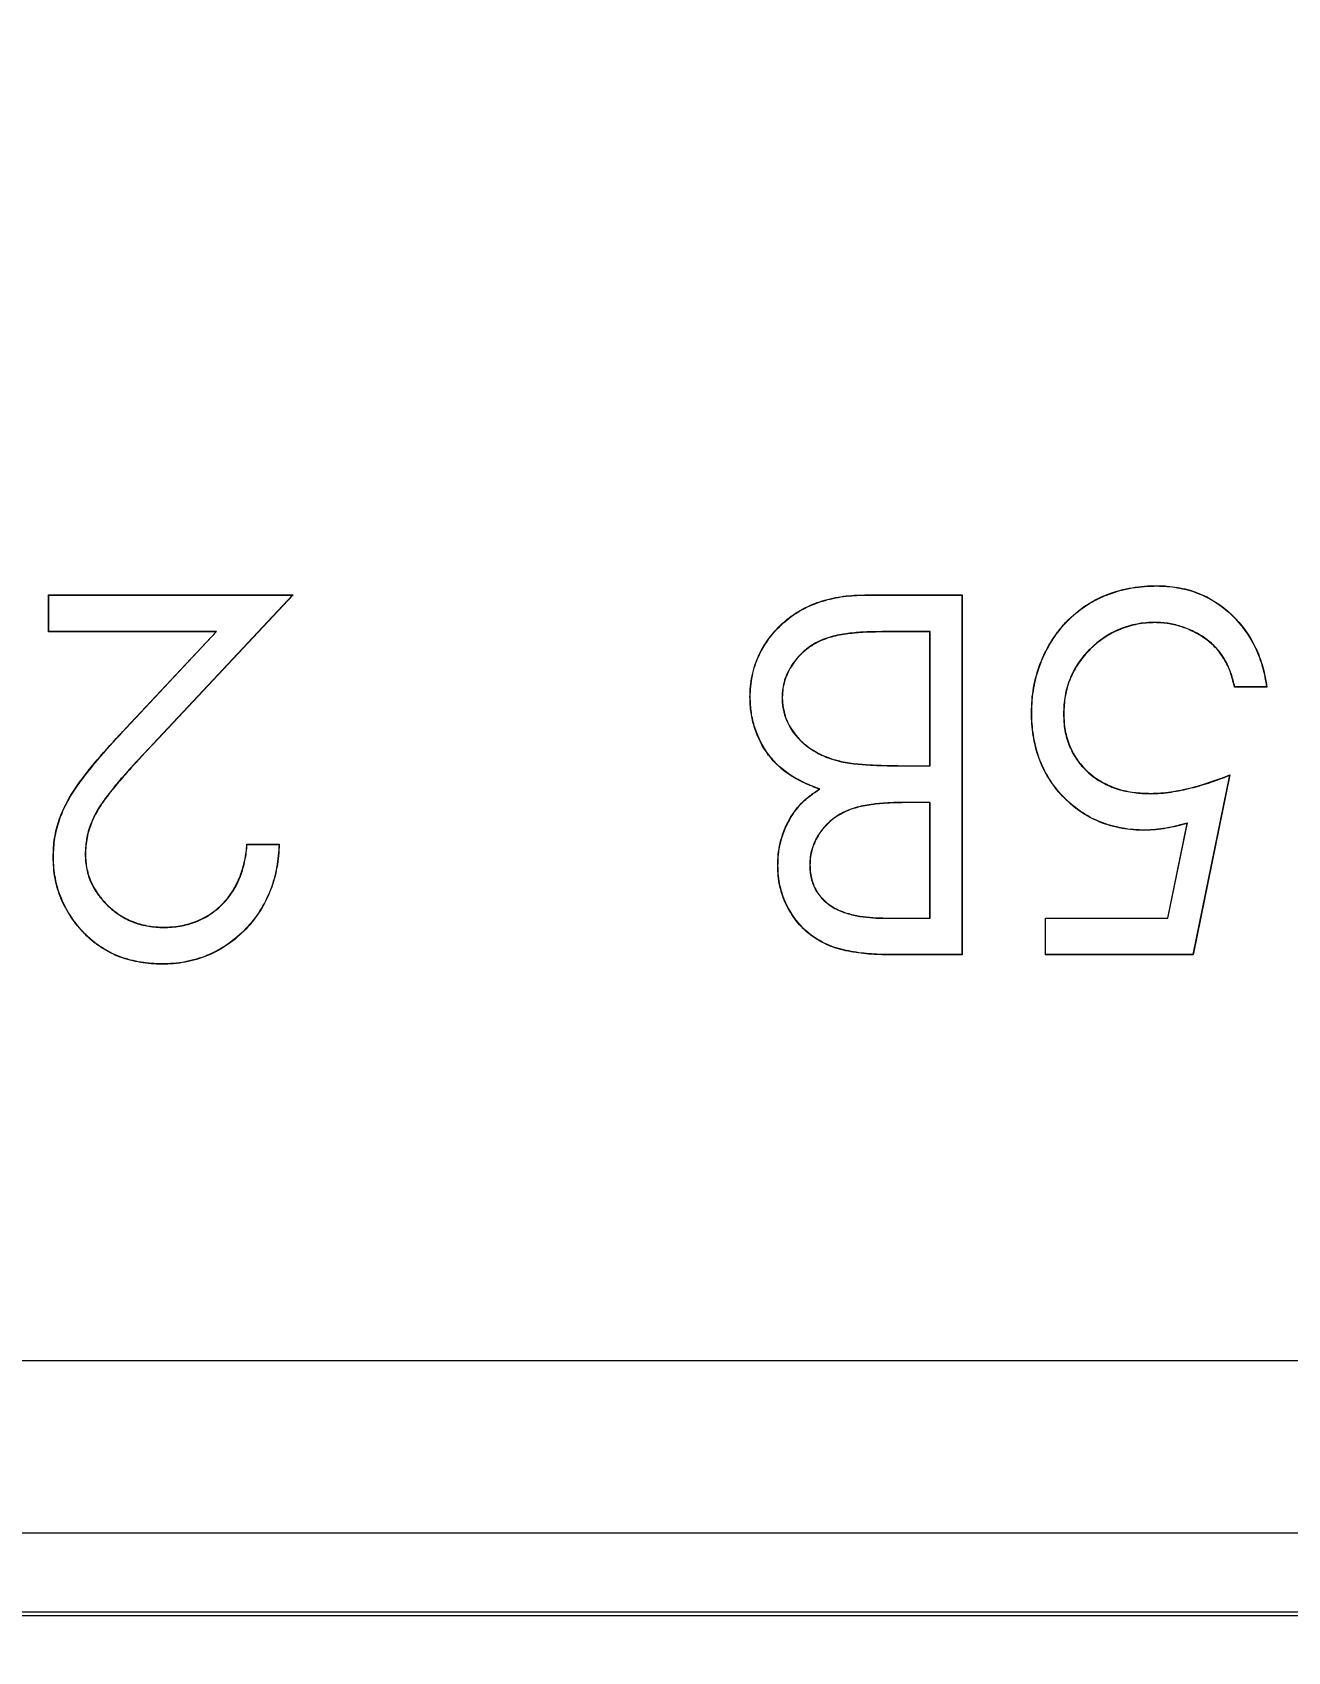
# Model space of a CAD drawing. Header units: millimetres. Extents: x 25 to 1372, y 25 to 1055.
# Drawn here: x 671.22 to 688.66, y 107.01 to 129.51 of the extents above; entities that cross this region are included whole.
import ezdxf

# ---------------------------------------------------------------- set-up
doc = ezdxf.new("R2010")
doc.units = ezdxf.units.MM
doc.header["$LTSCALE"] = 5
for name, color, linetype, lineweight in [('Dimension (ANSI)', 7, 'Continuous', 9), ('Visible (ANSI)', 7, 'Continuous', 9), ('Visible Narrow (ANSI)', 7, 'Continuous', 9)]:
    doc.layers.add(name, color=color, linetype=linetype, lineweight=lineweight)
doc.styles.add('Note Text (ANSI)', font='arial.ttf')
doc.dimstyles.new('Default - mm_inch (ANSI)', dxfattribs={"dimscale": 5, "dimtxt": 1.7, "dimasz": 2, "dimexe": 3.175, "dimexo": 1, "dimgap": 0.8, "dimtad": 0, "dimtih": 1, "dimtoh": 1, "dimrnd": 1e-08, "dimzin": 4, "dimdsep": 46, "dimtxsty": 'Note Text (ANSI)', "dimblk": 'Filled-1', "dimcen": 0.09, "dimdle": 10, "dimclrd": 256, "dimclre": 256, "dimclrt": 256, "dimadec": 1, "dimazin": 0, "dimtfac": 1.176471, "dimtofl": 0, "dimtmove": 0, "dimatfit": 3, "dimfxl": 0, "dimtolj": 1, "dimtzin": 0, "dimlwd": -1, "dimlwe": -1, "dimarcsym": 0})

# ---------------------------------------------------------------- blocks, each defined once
blk = doc.blocks.new('Filled-1')
at = {"color": 0}
for p, q in [((0, 0), (-1, 0.15)), ((-1, 0.15), (-1, -0.15)), ((-1, 0), (0, 0)), ((-1, -0.15), (0, 0))]:
    blk.add_line(p, q, dxfattribs=at)
at = {"color": 0, "flags": 128}
blk.add_lwpolyline([(-1, -0.15), (0, 0), (-1, 0.15), (-1, -0.15)], dxfattribs=at)
at = {"color": 0}
blk.add_solid([(-1, -0.15), (0, 0), (-1, 0.15), (-1, -0.15)], dxfattribs=at)
blk = doc.blocks.new('*D37')
at = {"layer": 'Defpoints', "color": 0, "transparency": 16777216}
for p in [(592.946, 158.015), (752.946, 158.015), (592.946, 85.288)]:
    blk.add_point(p, dxfattribs=at)
at = {"layer": 'Dimension (ANSI)', "transparency": 16777216}
for p, q in [((592.946, 153.015), (592.946, 69.413)), ((752.946, 153.015), (752.946, 69.413)), ((602.946, 85.288), (630.395, 85.288)), ((742.946, 85.288), (677.445, 85.288))]:
    blk.add_line(p, q, dxfattribs=at)
at = {"layer": 'Dimension (ANSI)', "transparency": 16777216, "xscale": 10, "yscale": 10, "zscale": 10, "rotation": 180}
blk.add_blockref('Filled-1', (592.946, 85.288), dxfattribs=at)
at = {"layer": 'Dimension (ANSI)', "transparency": 16777216, "xscale": 10, "yscale": 10, "zscale": 10}
blk.add_blockref('Filled-1', (752.946, 85.288), dxfattribs=at)
at = {"layer": 'Dimension (ANSI)', "transparency": 16777216, "char_height": 8.5, "attachment_point": 5, "style": 'Note Text (ANSI)'}
for s, insert in [('\\A1; 160.00', (653.92, 93.628)), ('\\A1;[6.30]', (653.92, 75.841))]:
    blk.add_mtext(s, dxfattribs=dict(at, insert=insert))

msp = doc.modelspace()

# ---------------------------------------------------------------- linework, layer by layer
at = {"layer": 'Visible (ANSI)'}
for p, q in [((671.448, 121.177), (671.448, 121.69)), ((671.448, 121.69), (674.845, 121.69)), ((671.451, 121.687), (671.448, 121.69)), ((671.451, 121.687), (674.837, 121.687)), ((671.451, 121.181), (671.451, 121.687)), ((674.837, 121.687), (672.903, 119.623)), ((674.845, 121.69), (672.906, 119.621)), ((674.837, 121.687), (674.845, 121.69)), ((682.788, 121.69), (684.14, 121.69)), ((682.788, 121.687), (682.788, 121.69)), ((682.788, 121.687), (684.136, 121.687)), ((684.136, 121.687), (684.14, 121.69)), ((684.136, 121.687), (684.136, 116.694)), ((684.14, 121.69), (684.14, 116.69)), ((686.845, 121.815), (686.845, 121.818)), ((686.819, 121.309), (686.819, 121.306)), ((671.451, 121.181), (671.448, 121.177)), ((673.774, 121.177), (671.448, 121.177)), ((673.782, 121.181), (671.451, 121.181)), ((672.523, 119.842), (673.774, 121.177)), ((672.526, 119.84), (673.782, 121.181)), ((673.782, 121.181), (673.774, 121.177)), ((683.695, 121.181), (683.052, 121.181)), ((683.052, 121.181), (683.052, 121.177)), ((683.691, 121.177), (683.052, 121.177)), ((683.695, 121.181), (683.691, 121.177)), ((683.691, 119.318), (683.691, 121.177)), ((683.695, 119.315), (683.695, 121.181)), ((687.925, 120.412), (687.922, 120.408)), ((688.371, 120.408), (687.922, 120.408)), ((688.367, 120.412), (687.925, 120.412)), ((688.367, 120.412), (688.371, 120.408)), ((681.195, 120.271), (681.191, 120.271)), ((681.636, 120.271), (681.64, 120.271)), ((685.105, 120.057), (685.101, 120.057)), ((685.547, 120.038), (685.55, 120.038)), ((672.903, 119.623), (672.906, 119.621)), ((682.457, 119.374), (682.458, 119.378)), ((683.394, 119.318), (683.691, 119.318)), ((683.394, 119.315), (683.695, 119.315)), ((683.695, 119.315), (683.691, 119.318)), ((682.161, 118.994), (682.154, 118.993)), ((687.853, 119.185), (687.342, 116.694)), ((687.858, 119.19), (687.345, 116.69)), ((687.853, 119.185), (687.858, 119.19)), ((683.695, 118.809), (683.39, 118.809)), ((683.39, 118.809), (683.39, 118.806)), ((683.691, 118.806), (683.39, 118.806)), ((683.695, 118.809), (683.691, 118.806)), ((683.691, 117.203), (683.691, 118.806)), ((683.695, 117.2), (683.695, 118.809)), ((686.756, 118.93), (686.756, 118.934)), ((686.675, 118.424), (686.675, 118.421)), ((686.994, 117.203), (687.264, 118.518)), ((686.997, 117.2), (687.268, 118.523)), ((687.268, 118.523), (687.264, 118.518)), ((671.957, 118.088), (671.96, 118.088)), ((674.204, 118.229), (674.653, 118.229)), ((674.207, 118.225), (674.204, 118.229)), ((674.207, 118.225), (674.649, 118.225)), ((674.649, 118.225), (674.653, 118.229)), ((671.515, 118.048), (671.512, 118.048)), ((681.579, 117.929), (681.576, 117.929)), ((682.021, 117.938), (682.024, 117.938)), ((683.082, 117.203), (683.691, 117.203)), ((683.082, 117.2), (683.082, 117.203)), ((683.082, 117.2), (683.695, 117.2)), ((683.695, 117.2), (683.691, 117.203)), ((685.294, 116.69), (685.294, 117.203)), ((685.294, 117.203), (686.994, 117.203)), ((685.297, 117.2), (685.294, 117.203)), ((685.297, 117.2), (686.997, 117.2)), ((685.297, 116.694), (685.297, 117.2)), ((686.997, 117.2), (686.994, 117.203)), ((673.045, 117.071), (673.045, 117.075)), ((673.022, 116.566), (673.022, 116.562)), ((684.136, 116.694), (683.164, 116.694)), ((684.14, 116.69), (683.164, 116.69)), ((684.136, 116.694), (684.14, 116.69)), ((685.297, 116.694), (685.294, 116.69)), ((687.345, 116.69), (685.294, 116.69)), ((687.342, 116.694), (685.297, 116.694)), ((687.342, 116.694), (687.345, 116.69)), ((578.286, 111.055), (767.607, 111.055)), ((578.246, 108.663), (767.646, 108.663)), ((578.246, 107.567), (767.646, 107.567)), ((578.246, 107.515), (767.646, 107.515))]:
    msp.add_line(p, q, dxfattribs=at)
for points, knots in [([(681.191, 120.271), (681.193, 120.321), (681.194, 120.371), (681.203, 120.47), (681.21, 120.52), (681.241, 120.666), (681.272, 120.762), (681.356, 120.943), (681.408, 121.028), (681.531, 121.186), (681.599, 121.259), (681.751, 121.389), (681.833, 121.446), (682.009, 121.541), (682.101, 121.579), (682.292, 121.638), (682.39, 121.658), (682.539, 121.678), (682.588, 121.683), (682.688, 121.689), (682.738, 121.689), (682.788, 121.69)], [0, 0, 0, 0, 0.000148837, 0.000148837, 0.000297675, 0.000297675, 0.000595349, 0.000595349, 0.000893024, 0.000893024, 0.001190698, 0.001190698, 0.001488373, 0.001488373, 0.001786048, 0.001786048, 0.002083722, 0.002083722, 0.00223256, 0.00223256, 0.002381397, 0.002381397, 0.002381397, 0.002381397]), ([(681.195, 120.271), (681.196, 120.321), (681.197, 120.371), (681.206, 120.47), (681.214, 120.519), (681.244, 120.665), (681.275, 120.76), (681.359, 120.941), (681.411, 121.026), (681.534, 121.183), (681.602, 121.256), (681.753, 121.386), (681.835, 121.443), (682.01, 121.538), (682.103, 121.576), (682.293, 121.634), (682.391, 121.654), (682.539, 121.675), (682.589, 121.68), (682.688, 121.685), (682.738, 121.686), (682.788, 121.687)], [0, 0, 0, 0, 0.000148395, 0.000148395, 0.000296892, 0.000296892, 0.000593885, 0.000593885, 0.000890879, 0.000890879, 0.001187872, 0.001187872, 0.001484865, 0.001484865, 0.001781859, 0.001781859, 0.002078852, 0.002078852, 0.002227349, 0.002227349, 0.002375819, 0.002375819, 0.002375819, 0.002375819]), ([(685.101, 120.057), (685.103, 120.114), (685.104, 120.172), (685.113, 120.288), (685.121, 120.345), (685.151, 120.516), (685.181, 120.628), (685.244, 120.79), (685.268, 120.843), (685.319, 120.947), (685.347, 120.998), (685.408, 121.096), (685.441, 121.144), (685.512, 121.235), (685.549, 121.28), (685.669, 121.405), (685.759, 121.479), (685.904, 121.575), (685.955, 121.604), (686.057, 121.657), (686.111, 121.68), (686.273, 121.742), (686.385, 121.772), (686.557, 121.8), (686.614, 121.807), (686.729, 121.817), (686.787, 121.818), (686.845, 121.818)], [0, 0, 0, 0, 0.000173585, 0.000173585, 0.000347169, 0.000347169, 0.000694339, 0.000694339, 0.000867923, 0.000867923, 0.001041508, 0.001041508, 0.001215093, 0.001215093, 0.001388677, 0.001388677, 0.001735847, 0.001735847, 0.001909431, 0.001909431, 0.002083016, 0.002083016, 0.002430185, 0.002430185, 0.00260377, 0.00260377, 0.002777355, 0.002777355, 0.002777355, 0.002777355]), ([(685.105, 120.057), (685.106, 120.114), (685.108, 120.172), (685.117, 120.287), (685.124, 120.345), (685.155, 120.515), (685.185, 120.627), (685.247, 120.789), (685.271, 120.842), (685.322, 120.945), (685.35, 120.996), (685.411, 121.094), (685.444, 121.142), (685.515, 121.233), (685.552, 121.277), (685.672, 121.402), (685.761, 121.477), (685.906, 121.572), (685.956, 121.601), (686.059, 121.654), (686.112, 121.676), (686.274, 121.738), (686.386, 121.769), (686.557, 121.797), (686.614, 121.804), (686.73, 121.813), (686.787, 121.814), (686.845, 121.815)], [0, 0, 0, 0, 0.000173165, 0.000173165, 0.000346408, 0.000346408, 0.000692894, 0.000692894, 0.000866138, 0.000866138, 0.001039381, 0.001039381, 0.001212624, 0.001212624, 0.001385867, 0.001385867, 0.001732353, 0.001732353, 0.001905596, 0.001905596, 0.002078839, 0.002078839, 0.002425326, 0.002425326, 0.002598569, 0.002598569, 0.002771762, 0.002771762, 0.002771762, 0.002771762]), ([(686.845, 121.818), (686.893, 121.817), (686.94, 121.817), (687.035, 121.809), (687.082, 121.803), (687.223, 121.779), (687.316, 121.755), (687.582, 121.653), (687.745, 121.548), (688.02, 121.284), (688.133, 121.127), (688.256, 120.869), (688.288, 120.779), (688.326, 120.642), (688.338, 120.596), (688.356, 120.502), (688.363, 120.455), (688.371, 120.408)], [0, 0, 0, 0, 0.000142312, 0.000142312, 0.000284624, 0.000284624, 0.000569248, 0.000569248, 0.001138495, 0.001138495, 0.001707743, 0.001707743, 0.001992367, 0.001992367, 0.002134678, 0.002134678, 0.00227699, 0.00227699, 0.00227699, 0.00227699]), ([(686.845, 121.815), (686.893, 121.814), (686.94, 121.813), (687.035, 121.806), (687.082, 121.799), (687.222, 121.775), (687.315, 121.751), (687.581, 121.65), (687.743, 121.545), (688.017, 121.281), (688.13, 121.125), (688.252, 120.868), (688.285, 120.778), (688.323, 120.641), (688.334, 120.595), (688.352, 120.503), (688.359, 120.457), (688.367, 120.412)], [0, 0, 0, 0, 0.00014195, 0.00014195, 0.000283951, 0.000283951, 0.000567952, 0.000567952, 0.001135954, 0.001135954, 0.001703955, 0.001703955, 0.001987956, 0.001987956, 0.002129957, 0.002129957, 0.002267905, 0.002267905, 0.002267905, 0.002267905]), ([(686.819, 121.309), (686.819, 121.309), (686.819, 121.309), (686.819, 121.309), (686.777, 121.308), (686.736, 121.307), (686.652, 121.3), (686.611, 121.294), (686.488, 121.271), (686.407, 121.248), (686.175, 121.154), (686.034, 121.057), (685.856, 120.881), (685.801, 120.817), (685.708, 120.679), (685.668, 120.605), (685.605, 120.45), (685.582, 120.369), (685.56, 120.246), (685.555, 120.204), (685.549, 120.121), (685.548, 120.079), (685.547, 120.038), (685.547, 120.038), (685.547, 120.038), (685.547, 120.038)], [0, 0, 0, 0, 0.000000095, 0.000000095, 0.000000095, 0.000124516, 0.000124516, 0.000248938, 0.000248938, 0.000497781, 0.000497781, 0.000995466, 0.000995466, 0.001244309, 0.001244309, 0.001493151, 0.001493151, 0.001741994, 0.001741994, 0.001866415, 0.001866415, 0.001990837, 0.001990837, 0.001990837, 0.001990925, 0.001990925, 0.001990925, 0.001990925]), ([(686.819, 121.306), (686.777, 121.304), (686.736, 121.303), (686.653, 121.296), (686.612, 121.291), (686.489, 121.268), (686.408, 121.244), (686.177, 121.15), (686.037, 121.054), (685.859, 120.879), (685.804, 120.815), (685.711, 120.677), (685.671, 120.603), (685.608, 120.449), (685.586, 120.368), (685.564, 120.245), (685.559, 120.204), (685.552, 120.121), (685.551, 120.079), (685.55, 120.038)], [0, 0, 0, 0, 0.000124088, 0.000124088, 0.000248175, 0.000248175, 0.00049635, 0.00049635, 0.0009927, 0.0009927, 0.001240875, 0.001240875, 0.001489051, 0.001489051, 0.001737226, 0.001737226, 0.001861313, 0.001861313, 0.001985401, 0.001985401, 0.001985401, 0.001985401]), ([(687.925, 120.412), (687.91, 120.474), (687.895, 120.536), (687.854, 120.658), (687.828, 120.717), (687.765, 120.831), (687.729, 120.885), (687.643, 120.982), (687.595, 121.026), (687.492, 121.105), (687.437, 121.14), (687.322, 121.199), (687.262, 121.226), (687.14, 121.267), (687.076, 121.282), (686.949, 121.304), (686.884, 121.307), (686.819, 121.309), (686.819, 121.309), (686.819, 121.309), (686.819, 121.309)], [0, 0, 0, 0, 0.000189352, 0.000189352, 0.000381456, 0.000381456, 0.00057356, 0.00057356, 0.000765665, 0.000765665, 0.000957769, 0.000957769, 0.001149873, 0.001149873, 0.001341977, 0.001341977, 0.001534081, 0.001534081, 0.001534081, 0.001534176, 0.001534176, 0.001534176, 0.001534176]), ([(687.922, 120.408), (687.907, 120.471), (687.892, 120.534), (687.851, 120.656), (687.825, 120.716), (687.762, 120.829), (687.726, 120.883), (687.64, 120.98), (687.592, 121.023), (687.49, 121.102), (687.435, 121.137), (687.32, 121.196), (687.261, 121.223), (687.139, 121.264), (687.076, 121.279), (686.948, 121.301), (686.884, 121.304), (686.819, 121.306)], [0, 0, 0, 0, 0.000191549, 0.000191549, 0.000383097, 0.000383097, 0.000574646, 0.000574646, 0.000766194, 0.000766194, 0.000957743, 0.000957743, 0.001149291, 0.001149291, 0.00134084, 0.00134084, 0.001532388, 0.001532388, 0.001532388, 0.001532388]), ([(683.052, 121.181), (683.052, 121.181), (683.052, 121.181), (683.052, 121.181), (683.052, 121.181), (683.052, 121.181), (683.052, 121.181), (682.973, 121.18), (682.894, 121.179), (682.737, 121.173), (682.658, 121.167), (682.501, 121.148), (682.423, 121.136), (682.269, 121.097), (682.194, 121.07), (682.054, 120.997), (681.988, 120.952), (681.87, 120.846), (681.818, 120.785), (681.731, 120.653), (681.696, 120.581), (681.66, 120.467), (681.651, 120.429), (681.64, 120.35), (681.638, 120.311), (681.636, 120.271), (681.636, 120.271), (681.636, 120.271), (681.636, 120.271)], [0, 0, 0, 0, 0.00000001, 0.00000001, 0.00000001, 0.000000021, 0.000000021, 0.000000021, 0.000236763, 0.000236763, 0.000473505, 0.000473505, 0.000710247, 0.000710247, 0.000946989, 0.000946989, 0.001183731, 0.001183731, 0.001420473, 0.001420473, 0.001657214, 0.001657214, 0.001775585, 0.001775585, 0.001893956, 0.001893956, 0.001893956, 0.001894061, 0.001894061, 0.001894061, 0.001894061]), ([(683.052, 121.177), (682.973, 121.176), (682.894, 121.176), (682.737, 121.17), (682.658, 121.163), (682.501, 121.144), (682.423, 121.132), (682.27, 121.094), (682.196, 121.067), (682.056, 120.994), (681.99, 120.949), (681.872, 120.843), (681.821, 120.783), (681.734, 120.651), (681.699, 120.58), (681.663, 120.467), (681.654, 120.428), (681.643, 120.35), (681.642, 120.31), (681.64, 120.271)], [0, 0, 0, 0, 0.000236069, 0.000236069, 0.000472138, 0.000472138, 0.000708207, 0.000708207, 0.000944276, 0.000944276, 0.001180345, 0.001180345, 0.001416414, 0.001416414, 0.001652483, 0.001652483, 0.001770518, 0.001770518, 0.001888552, 0.001888552, 0.001888552, 0.001888552]), ([(682.154, 118.993), (682.087, 119.019), (682.02, 119.044), (681.89, 119.104), (681.826, 119.138), (681.644, 119.253), (681.537, 119.351), (681.364, 119.58), (681.299, 119.711), (681.233, 119.916), (681.217, 119.986), (681.196, 120.128), (681.193, 120.199), (681.191, 120.271)], [0, 0, 0, 0, 0.000214594, 0.000214594, 0.000429188, 0.000429188, 0.000858376, 0.000858376, 0.001287565, 0.001287565, 0.001502159, 0.001502159, 0.001716753, 0.001716753, 0.001716753, 0.001716753]), ([(682.161, 118.994), (682.159, 118.995), (682.157, 118.995), (682.155, 118.996), (682.088, 119.022), (682.021, 119.048), (681.891, 119.108), (681.828, 119.141), (681.647, 119.256), (681.539, 119.354), (681.367, 119.582), (681.302, 119.712), (681.237, 119.916), (681.22, 119.986), (681.2, 120.128), (681.197, 120.199), (681.195, 120.271)], [0, 0, 0, 0, 0.000006733, 0.000006733, 0.000006733, 0.000220879, 0.000220879, 0.000435025, 0.000435025, 0.000863316, 0.000863316, 0.001291607, 0.001291607, 0.001505753, 0.001505753, 0.001719797, 0.001719797, 0.001719797, 0.001719797]), ([(681.636, 120.271), (681.636, 120.271), (681.636, 120.271), (681.636, 120.271), (681.637, 120.244), (681.637, 120.216), (681.642, 120.161), (681.646, 120.134), (681.663, 120.053), (681.676, 120), (681.741, 119.848), (681.805, 119.756), (681.959, 119.599), (682.05, 119.535), (682.197, 119.46), (682.247, 119.438), (682.351, 119.403), (682.404, 119.388), (682.457, 119.374), (682.457, 119.374), (682.457, 119.374), (682.457, 119.374)], [0, 0, 0, 0, 0.000000104, 0.000000104, 0.000000104, 0.00008191, 0.00008191, 0.000163716, 0.000163716, 0.000327328, 0.000327328, 0.000654552, 0.000654552, 0.000981775, 0.000981775, 0.001145387, 0.001145387, 0.001308999, 0.001308999, 0.001308999, 0.001309108, 0.001309108, 0.001309108, 0.001309108]), ([(681.64, 120.271), (681.64, 120.244), (681.641, 120.216), (681.646, 120.162), (681.65, 120.135), (681.666, 120.054), (681.68, 120.001), (681.744, 119.85), (681.808, 119.758), (681.961, 119.602), (682.052, 119.538), (682.198, 119.463), (682.249, 119.441), (682.352, 119.406), (682.405, 119.392), (682.458, 119.378)], [0, 0, 0, 0, 0.000081531, 0.000081531, 0.000163062, 0.000163062, 0.000326124, 0.000326124, 0.000652249, 0.000652249, 0.000978373, 0.000978373, 0.001141435, 0.001141435, 0.001304497, 0.001304497, 0.001304497, 0.001304497]), ([(686.675, 118.421), (686.622, 118.422), (686.569, 118.423), (686.463, 118.431), (686.411, 118.439), (686.254, 118.467), (686.151, 118.496), (685.856, 118.614), (685.679, 118.74), (685.461, 118.971), (685.396, 119.055), (685.284, 119.235), (685.238, 119.332), (685.166, 119.531), (685.142, 119.635), (685.117, 119.792), (685.111, 119.845), (685.104, 119.951), (685.103, 120.004), (685.101, 120.057)], [0, 0, 0, 0, 0.000158759, 0.000158759, 0.000317518, 0.000317518, 0.000635035, 0.000635035, 0.001270071, 0.001270071, 0.001587589, 0.001587589, 0.001905106, 0.001905106, 0.002222624, 0.002222624, 0.002381383, 0.002381383, 0.002540142, 0.002540142, 0.002540142, 0.002540142]), ([(686.675, 118.424), (686.622, 118.426), (686.569, 118.427), (686.464, 118.435), (686.411, 118.442), (686.255, 118.47), (686.152, 118.499), (685.858, 118.617), (685.681, 118.742), (685.464, 118.973), (685.398, 119.057), (685.287, 119.237), (685.241, 119.333), (685.17, 119.532), (685.145, 119.636), (685.12, 119.793), (685.114, 119.845), (685.107, 119.951), (685.106, 120.004), (685.105, 120.057)], [0, 0, 0, 0, 0.000158334, 0.000158334, 0.000316753, 0.000316753, 0.000633592, 0.000633592, 0.001267269, 0.001267269, 0.001584108, 0.001584108, 0.001900947, 0.001900947, 0.002217786, 0.002217786, 0.002376205, 0.002376205, 0.002534547, 0.002534547, 0.002534547, 0.002534547]), ([(685.547, 120.038), (685.547, 120.038), (685.547, 120.038), (685.547, 120.038), (685.548, 119.961), (685.552, 119.884), (685.579, 119.732), (685.601, 119.658), (685.661, 119.516), (685.698, 119.448), (685.789, 119.324), (685.842, 119.267), (685.957, 119.165), (686.021, 119.121), (686.156, 119.047), (686.227, 119.016), (686.374, 118.971), (686.45, 118.955), (686.602, 118.935), (686.679, 118.932), (686.756, 118.93), (686.756, 118.93), (686.756, 118.93), (686.756, 118.93)], [0, 0, 0, 0, 0.000000088, 0.000000088, 0.000000088, 0.000228673, 0.000228673, 0.000457259, 0.000457259, 0.000685845, 0.000685845, 0.000914431, 0.000914431, 0.001143017, 0.001143017, 0.001371602, 0.001371602, 0.001600188, 0.001600188, 0.001828774, 0.001828774, 0.001828774, 0.00182885, 0.00182885, 0.00182885, 0.00182885]), ([(685.55, 120.038), (685.552, 119.961), (685.555, 119.884), (685.583, 119.733), (685.605, 119.659), (685.664, 119.517), (685.701, 119.45), (685.792, 119.326), (685.845, 119.27), (685.96, 119.168), (686.023, 119.124), (686.158, 119.051), (686.228, 119.019), (686.375, 118.974), (686.45, 118.959), (686.603, 118.938), (686.679, 118.936), (686.756, 118.934)], [0, 0, 0, 0, 0.000227928, 0.000227928, 0.000455855, 0.000455855, 0.000683783, 0.000683783, 0.00091171, 0.00091171, 0.001139638, 0.001139638, 0.001367566, 0.001367566, 0.001595493, 0.001595493, 0.001823421, 0.001823421, 0.001823421, 0.001823421]), ([(671.512, 118.048), (671.515, 118.137), (671.518, 118.225), (671.546, 118.398), (671.568, 118.484), (671.653, 118.735), (671.741, 118.888), (671.941, 119.179), (672.053, 119.315), (672.283, 119.584), (672.403, 119.713), (672.523, 119.842)], [0, 0, 0, 0, 0.000262973, 0.000262973, 0.000525947, 0.000525947, 0.001051893, 0.001051893, 0.00157784, 0.00157784, 0.002103787, 0.002103787, 0.002103787, 0.002103787]), ([(671.515, 118.048), (671.518, 118.137), (671.522, 118.224), (671.55, 118.398), (671.572, 118.484), (671.628, 118.65), (671.664, 118.731), (671.747, 118.886), (671.795, 118.96), (671.945, 119.177), (672.057, 119.314), (672.286, 119.582), (672.406, 119.711), (672.526, 119.84)], [0, 0, 0, 0, 0.00026255, 0.00026255, 0.000525213, 0.000525213, 0.000787875, 0.000787875, 0.001050538, 0.001050538, 0.001575863, 0.001575863, 0.002101187, 0.002101187, 0.002101187, 0.002101187]), ([(672.903, 119.623), (672.797, 119.512), (672.691, 119.4), (672.536, 119.229), (672.485, 119.171), (672.385, 119.054), (672.337, 118.994), (672.241, 118.873), (672.196, 118.81), (672.113, 118.68), (672.077, 118.611), (672.018, 118.469), (671.994, 118.395), (671.964, 118.243), (671.96, 118.166), (671.957, 118.089), (671.957, 118.089), (671.957, 118.089), (671.957, 118.088)], [0, 0, 0, 0, 0.000463562, 0.000463562, 0.000695352, 0.000695352, 0.000927143, 0.000927143, 0.001158934, 0.001158934, 0.001390724, 0.001390724, 0.001622515, 0.001622515, 0.001854305, 0.001854305, 0.001854305, 0.001854419, 0.001854419, 0.001854419, 0.001854419]), ([(672.906, 119.621), (672.799, 119.51), (672.693, 119.398), (672.539, 119.226), (672.488, 119.169), (672.388, 119.051), (672.34, 118.992), (672.244, 118.871), (672.199, 118.808), (672.116, 118.678), (672.08, 118.61), (672.021, 118.468), (671.998, 118.394), (671.967, 118.243), (671.963, 118.165), (671.96, 118.088)], [0, 0, 0, 0, 0.000462937, 0.000462937, 0.000694405, 0.000694405, 0.000925874, 0.000925874, 0.001157342, 0.001157342, 0.001388811, 0.001388811, 0.001620279, 0.001620279, 0.001851747, 0.001851747, 0.001851747, 0.001851747]), ([(682.457, 119.374), (682.457, 119.374), (682.457, 119.374), (682.457, 119.374), (682.496, 119.366), (682.534, 119.359), (682.612, 119.348), (682.651, 119.344), (682.768, 119.333), (682.846, 119.328), (683.002, 119.32), (683.081, 119.319), (683.237, 119.316), (683.315, 119.315), (683.394, 119.315)], [0, 0, 0, 0, 0.0000001089, 0.0000001089, 0.0000001089, 0.0001174445, 0.0001174445, 0.00023478, 0.00023478, 0.0004694511, 0.0004694511, 0.0007041222, 0.0007041222, 0.0009387933, 0.0009387933, 0.0009387933, 0.0009387933]), ([(682.458, 119.378), (682.496, 119.37), (682.535, 119.362), (682.612, 119.352), (682.651, 119.347), (682.768, 119.336), (682.846, 119.332), (683.003, 119.324), (683.081, 119.322), (683.237, 119.319), (683.315, 119.319), (683.394, 119.318)], [0, 0, 0, 0, 0.000117249, 0.000117249, 0.0002344981, 0.0002344981, 0.0004689961, 0.0004689961, 0.0007034942, 0.0007034942, 0.0009379922, 0.0009379922, 0.0009379922, 0.0009379922]), ([(681.576, 117.929), (681.577, 117.982), (681.579, 118.035), (681.589, 118.14), (681.599, 118.192), (681.635, 118.347), (681.671, 118.447), (681.77, 118.634), (681.832, 118.721), (681.942, 118.835), (681.982, 118.87), (682.066, 118.934), (682.11, 118.964), (682.154, 118.993)], [0, 0, 0, 0, 0.000157469, 0.000157469, 0.000314938, 0.000314938, 0.000629875, 0.000629875, 0.000944813, 0.000944813, 0.001102282, 0.001102282, 0.001259751, 0.001259751, 0.001259751, 0.001259751]), ([(681.579, 117.929), (681.581, 117.982), (681.582, 118.035), (681.593, 118.139), (681.602, 118.191), (681.639, 118.345), (681.675, 118.445), (681.773, 118.632), (681.835, 118.718), (681.944, 118.832), (681.984, 118.867), (682.068, 118.932), (682.112, 118.961), (682.156, 118.99), (682.157, 118.991), (682.159, 118.993), (682.161, 118.994)], [0, 0, 0, 0, 0.000156954, 0.000156954, 0.000314012, 0.000314012, 0.000628128, 0.000628128, 0.000942245, 0.000942245, 0.001099303, 0.001099303, 0.001256361, 0.001256361, 0.001256361, 0.001263061, 0.001263061, 0.001263061, 0.001263061]), ([(686.756, 118.934), (686.851, 118.936), (686.945, 118.942), (687.132, 118.97), (687.226, 118.989), (687.501, 119.059), (687.681, 119.122), (687.858, 119.19)], [0, 0, 0, 0, 0.000283489, 0.000283489, 0.000566977, 0.000566977, 0.001133954, 0.001133954, 0.001133954, 0.001133954]), ([(686.756, 118.93), (686.756, 118.93), (686.756, 118.93), (686.756, 118.93), (686.803, 118.931), (686.851, 118.932), (686.946, 118.94), (686.993, 118.946), (687.134, 118.966), (687.227, 118.986), (687.411, 119.032), (687.502, 119.059), (687.68, 119.119), (687.767, 119.151), (687.853, 119.185)], [0, 0, 0, 0, 0.000000076, 0.000000076, 0.000000076, 0.000141973, 0.000141973, 0.000283869, 0.000283869, 0.000567663, 0.000567663, 0.000851456, 0.000851456, 0.001128882, 0.001128882, 0.001128882, 0.001128882]), ([(683.39, 118.809), (683.39, 118.809), (683.39, 118.809), (683.39, 118.809), (683.39, 118.809), (683.39, 118.809), (683.39, 118.809), (683.313, 118.808), (683.237, 118.808), (683.085, 118.801), (683.009, 118.795), (682.857, 118.779), (682.782, 118.766), (682.633, 118.732), (682.56, 118.706), (682.354, 118.605), (682.235, 118.5), (682.108, 118.308), (682.076, 118.238), (682.042, 118.128), (682.033, 118.091), (682.024, 118.015), (682.022, 117.977), (682.021, 117.938), (682.021, 117.938), (682.021, 117.938), (682.021, 117.938)], [0, 0, 0, 0, 0.000000011, 0.000000011, 0.000000011, 0.000000023, 0.000000023, 0.000000023, 0.00022904, 0.00022904, 0.000458058, 0.000458058, 0.000687076, 0.000687076, 0.000916093, 0.000916093, 0.001374128, 0.001374128, 0.001603146, 0.001603146, 0.001717655, 0.001717655, 0.001832164, 0.001832164, 0.001832164, 0.001832271, 0.001832271, 0.001832271, 0.001832271]), ([(683.39, 118.806), (683.313, 118.805), (683.237, 118.804), (683.085, 118.798), (683.009, 118.792), (682.857, 118.776), (682.782, 118.762), (682.634, 118.728), (682.561, 118.703), (682.356, 118.602), (682.237, 118.498), (682.111, 118.307), (682.079, 118.237), (682.046, 118.127), (682.037, 118.09), (682.027, 118.015), (682.026, 117.976), (682.024, 117.938)], [0, 0, 0, 0, 0.000228501, 0.000228501, 0.000457003, 0.000457003, 0.000685504, 0.000685504, 0.000914005, 0.000914005, 0.001371008, 0.001371008, 0.001599509, 0.001599509, 0.00171376, 0.00171376, 0.00182801, 0.00182801, 0.00182801, 0.00182801]), ([(687.268, 118.523), (687.267, 118.523), (687.265, 118.522), (687.263, 118.522), (687.167, 118.495), (687.07, 118.469), (686.923, 118.443), (686.874, 118.436), (686.775, 118.427), (686.725, 118.426), (686.675, 118.424)], [0, 0, 0, 0, 0.0000056915, 0.0000056915, 0.0000056915, 0.0003047156, 0.0003047156, 0.0004542276, 0.0004542276, 0.0006036537, 0.0006036537, 0.0006036537, 0.0006036537]), ([(687.264, 118.518), (687.168, 118.492), (687.071, 118.466), (686.924, 118.44), (686.874, 118.433), (686.775, 118.424), (686.725, 118.422), (686.675, 118.421)], [0, 0, 0, 0, 0.0002994302, 0.0002994302, 0.0004491453, 0.0004491453, 0.0005988604, 0.0005988604, 0.0005988604, 0.0005988604]), ([(671.957, 118.088), (671.957, 118.088), (671.957, 118.088), (671.957, 118.088), (671.958, 118.054), (671.959, 118.019), (671.965, 117.951), (671.971, 117.917), (671.992, 117.815), (672.013, 117.749), (672.071, 117.624), (672.108, 117.565), (672.191, 117.454), (672.238, 117.403), (672.34, 117.31), (672.395, 117.268), (672.512, 117.195), (672.574, 117.165), (672.704, 117.117), (672.771, 117.099), (672.907, 117.077), (672.976, 117.073), (673.045, 117.071), (673.045, 117.071), (673.045, 117.071), (673.045, 117.071)], [0, 0, 0, 0, 0.000000113, 0.000000113, 0.000000113, 0.000102792, 0.000102792, 0.000205471, 0.000205471, 0.00041083, 0.00041083, 0.000616188, 0.000616188, 0.000821546, 0.000821546, 0.001026905, 0.001026905, 0.001232263, 0.001232263, 0.001437621, 0.001437621, 0.001642979, 0.001642979, 0.001642979, 0.001643071, 0.001643071, 0.001643071, 0.001643071]), ([(671.96, 118.088), (671.961, 118.054), (671.962, 118.02), (671.969, 117.951), (671.974, 117.917), (671.996, 117.816), (672.016, 117.75), (672.074, 117.625), (672.111, 117.567), (672.194, 117.457), (672.24, 117.406), (672.342, 117.313), (672.397, 117.271), (672.514, 117.198), (672.576, 117.168), (672.705, 117.12), (672.772, 117.103), (672.907, 117.08), (672.976, 117.077), (673.045, 117.075)], [0, 0, 0, 0, 0.000102352, 0.000102352, 0.000204704, 0.000204704, 0.000409408, 0.000409408, 0.000614112, 0.000614112, 0.000818815, 0.000818815, 0.001023519, 0.001023519, 0.001228223, 0.001228223, 0.001432927, 0.001432927, 0.001637631, 0.001637631, 0.001637631, 0.001637631]), ([(674.653, 118.229), (674.65, 118.175), (674.647, 118.121), (674.637, 118.013), (674.629, 117.959), (674.6, 117.799), (674.572, 117.694), (674.494, 117.492), (674.446, 117.395), (674.33, 117.212), (674.262, 117.127), (674.112, 116.971), (674.03, 116.899), (673.851, 116.776), (673.756, 116.723), (673.556, 116.64), (673.452, 116.61), (673.292, 116.58), (673.238, 116.573), (673.13, 116.564), (673.076, 116.563), (673.022, 116.562)], [0, 0, 0, 0, 0.000162552, 0.000162552, 0.000325104, 0.000325104, 0.000650209, 0.000650209, 0.000975313, 0.000975313, 0.001300418, 0.001300418, 0.001625522, 0.001625522, 0.001950627, 0.001950627, 0.002275731, 0.002275731, 0.002438283, 0.002438283, 0.002600836, 0.002600836, 0.002600836, 0.002600836]), ([(674.649, 118.225), (674.646, 118.172), (674.644, 118.12), (674.634, 118.013), (674.626, 117.96), (674.596, 117.8), (674.568, 117.695), (674.491, 117.494), (674.442, 117.397), (674.327, 117.214), (674.259, 117.129), (674.109, 116.973), (674.027, 116.902), (673.85, 116.779), (673.755, 116.726), (673.555, 116.644), (673.451, 116.614), (673.291, 116.584), (673.238, 116.576), (673.13, 116.568), (673.076, 116.567), (673.022, 116.566)], [0, 0, 0, 0, 0.000158537, 0.000158537, 0.000320734, 0.000320734, 0.00064513, 0.00064513, 0.000969526, 0.000969526, 0.001293921, 0.001293921, 0.001618317, 0.001618317, 0.001942712, 0.001942712, 0.002267108, 0.002267108, 0.002429305, 0.002429305, 0.002591424, 0.002591424, 0.002591424, 0.002591424]), ([(673.045, 117.075), (673.121, 117.077), (673.197, 117.08), (673.346, 117.106), (673.42, 117.126), (673.562, 117.181), (673.63, 117.216), (673.756, 117.3), (673.814, 117.349), (673.974, 117.511), (674.055, 117.643), (674.137, 117.856), (674.157, 117.929), (674.188, 118.078), (674.197, 118.153), (674.204, 118.229)], [0, 0, 0, 0, 0.000225113, 0.000225113, 0.000450225, 0.000450225, 0.000675338, 0.000675338, 0.00090045, 0.00090045, 0.001350675, 0.001350675, 0.001575788, 0.001575788, 0.0018009, 0.0018009, 0.0018009, 0.0018009]), ([(673.045, 117.071), (673.045, 117.071), (673.045, 117.071), (673.045, 117.071), (673.121, 117.073), (673.197, 117.077), (673.347, 117.103), (673.421, 117.123), (673.563, 117.178), (673.631, 117.213), (673.758, 117.297), (673.817, 117.346), (673.977, 117.509), (674.058, 117.642), (674.14, 117.855), (674.16, 117.928), (674.191, 118.076), (674.2, 118.151), (674.207, 118.225)], [0, 0, 0, 0, 0.000000091, 0.000000091, 0.000000091, 0.000225854, 0.000225854, 0.000451617, 0.000451617, 0.000677381, 0.000677381, 0.000903144, 0.000903144, 0.00135467, 0.00135467, 0.001580433, 0.001580433, 0.001803048, 0.001803048, 0.001803048, 0.001803048]), ([(673.022, 116.562), (672.973, 116.563), (672.923, 116.564), (672.825, 116.571), (672.776, 116.577), (672.63, 116.602), (672.534, 116.626), (672.349, 116.695), (672.261, 116.741), (672.138, 116.822), (672.097, 116.851), (672.021, 116.914), (671.985, 116.947), (671.882, 117.053), (671.818, 117.129), (671.708, 117.293), (671.66, 117.38), (671.584, 117.562), (671.557, 117.657), (671.529, 117.803), (671.523, 117.852), (671.515, 117.95), (671.513, 117.999), (671.512, 118.048)], [0, 0, 0, 0, 0.000147983, 0.000147983, 0.000295965, 0.000295965, 0.000591931, 0.000591931, 0.000887896, 0.000887896, 0.001035879, 0.001035879, 0.001183861, 0.001183861, 0.001479827, 0.001479827, 0.001775792, 0.001775792, 0.002071757, 0.002071757, 0.00221974, 0.00221974, 0.002367723, 0.002367723, 0.002367723, 0.002367723]), ([(673.022, 116.566), (672.973, 116.567), (672.924, 116.568), (672.825, 116.575), (672.777, 116.581), (672.631, 116.605), (672.535, 116.629), (672.351, 116.698), (672.263, 116.744), (672.14, 116.825), (672.1, 116.854), (672.023, 116.916), (671.987, 116.95), (671.884, 117.055), (671.821, 117.131), (671.711, 117.295), (671.663, 117.381), (671.588, 117.563), (671.56, 117.658), (671.533, 117.803), (671.526, 117.852), (671.518, 117.95), (671.517, 117.999), (671.515, 118.048)], [0, 0, 0, 0, 0.000147565, 0.000147565, 0.000295209, 0.000295209, 0.000590497, 0.000590497, 0.000885785, 0.000885785, 0.001033428, 0.001033428, 0.001181072, 0.001181072, 0.00147636, 0.00147636, 0.001771648, 0.001771648, 0.002066936, 0.002066936, 0.00221458, 0.00221458, 0.002362111, 0.002362111, 0.002362111, 0.002362111]), ([(683.164, 116.69), (683.069, 116.691), (682.974, 116.693), (682.783, 116.707), (682.688, 116.718), (682.501, 116.751), (682.407, 116.774), (682.23, 116.843), (682.145, 116.888), (681.988, 116.997), (681.918, 117.063), (681.796, 117.21), (681.744, 117.29), (681.659, 117.462), (681.627, 117.552), (681.595, 117.692), (681.588, 117.739), (681.579, 117.834), (681.577, 117.881), (681.576, 117.929)], [0, 0, 0, 0, 0.00028551, 0.00028551, 0.00057102, 0.00057102, 0.00085653, 0.00085653, 0.00114204, 0.00114204, 0.00142755, 0.00142755, 0.00171306, 0.00171306, 0.001998569, 0.001998569, 0.002141324, 0.002141324, 0.002284079, 0.002284079, 0.002284079, 0.002284079]), ([(683.164, 116.694), (683.069, 116.694), (682.974, 116.697), (682.784, 116.71), (682.689, 116.721), (682.502, 116.755), (682.408, 116.777), (682.231, 116.846), (682.147, 116.891), (681.99, 117), (681.921, 117.065), (681.799, 117.212), (681.747, 117.292), (681.663, 117.463), (681.631, 117.553), (681.599, 117.692), (681.591, 117.739), (681.582, 117.834), (681.581, 117.882), (681.579, 117.929)], [0.000000009, 0.000000009, 0.000000009, 0.000000009, 0.000284832, 0.000284832, 0.000569664, 0.000569664, 0.000854496, 0.000854496, 0.001139328, 0.001139328, 0.00142416, 0.00142416, 0.001708992, 0.001708992, 0.001993824, 0.001993824, 0.00213624, 0.00213624, 0.002278552, 0.002278552, 0.002278552, 0.002278552]), ([(682.021, 117.938), (682.021, 117.938), (682.021, 117.938), (682.021, 117.938), (682.022, 117.908), (682.023, 117.877), (682.029, 117.816), (682.034, 117.786), (682.056, 117.697), (682.077, 117.639), (682.17, 117.48), (682.263, 117.394), (682.424, 117.306), (682.481, 117.285), (682.598, 117.249), (682.658, 117.236), (682.778, 117.216), (682.839, 117.209), (682.96, 117.201), (683.021, 117.2), (683.082, 117.2), (683.082, 117.2), (683.082, 117.2), (683.082, 117.2), (683.082, 117.2), (683.082, 117.2), (683.082, 117.2)], [0, 0, 0, 0, 0.000000108, 0.000000108, 0.000000108, 0.000091484, 0.000091484, 0.00018286, 0.00018286, 0.000365612, 0.000365612, 0.000731116, 0.000731116, 0.000913868, 0.000913868, 0.00109662, 0.00109662, 0.001279372, 0.001279372, 0.001462124, 0.001462124, 0.001462124, 0.001462135, 0.001462135, 0.001462135, 0.001462146, 0.001462146, 0.001462146, 0.001462146]), ([(682.024, 117.938), (682.025, 117.908), (682.026, 117.877), (682.032, 117.817), (682.038, 117.787), (682.059, 117.698), (682.08, 117.64), (682.172, 117.483), (682.265, 117.397), (682.425, 117.31), (682.482, 117.288), (682.599, 117.252), (682.658, 117.24), (682.779, 117.22), (682.839, 117.213), (682.96, 117.205), (683.021, 117.204), (683.082, 117.203)], [0, 0, 0, 0, 0.000091039, 0.000091039, 0.000182077, 0.000182077, 0.000364155, 0.000364155, 0.00072831, 0.00072831, 0.000910387, 0.000910387, 0.001092465, 0.001092465, 0.001274542, 0.001274542, 0.00145662, 0.00145662, 0.00145662, 0.00145662])]:
    msp.add_open_spline(points, degree=3, knots=knots, dxfattribs=at)
at = {"layer": 'Visible Narrow (ANSI)'}
for p, q in [((672.526, 119.84), (672.523, 119.842)), ((683.394, 119.315), (683.394, 119.318)), ((683.164, 116.694), (683.164, 116.69))]:
    msp.add_line(p, q, dxfattribs=at)

# ---------------------------------------------------------------- dimensions: what is measured, and where the dimension line sits
at = {"layer": 'Dimension (ANSI)'}
dim = msp.add_linear_dim(base=(592.946, 85.288), p1=(752.946, 158.015), p2=(592.946, 158.015), angle=180, text=' <>\\X[6.30]', dimstyle='Default - mm_inch (ANSI)', override={"dimgap": 0.8, "dimtih": 0, "dimtoh": 0, "dimdec": 2, "dimpost": '\\X', "dimtol": 0, "dimlim": 0, "dimtp": 0, "dimtm": 0, "dimtdec": 2, "dimatfit": 1}, dxfattribs=at)
dim.commit()
dim.dimension.update_dxf_attribs({"geometry": '*D37', "text_midpoint": (653.92, 85.288), "dimtype": 160})

doc.saveas('drawing.dxf')
